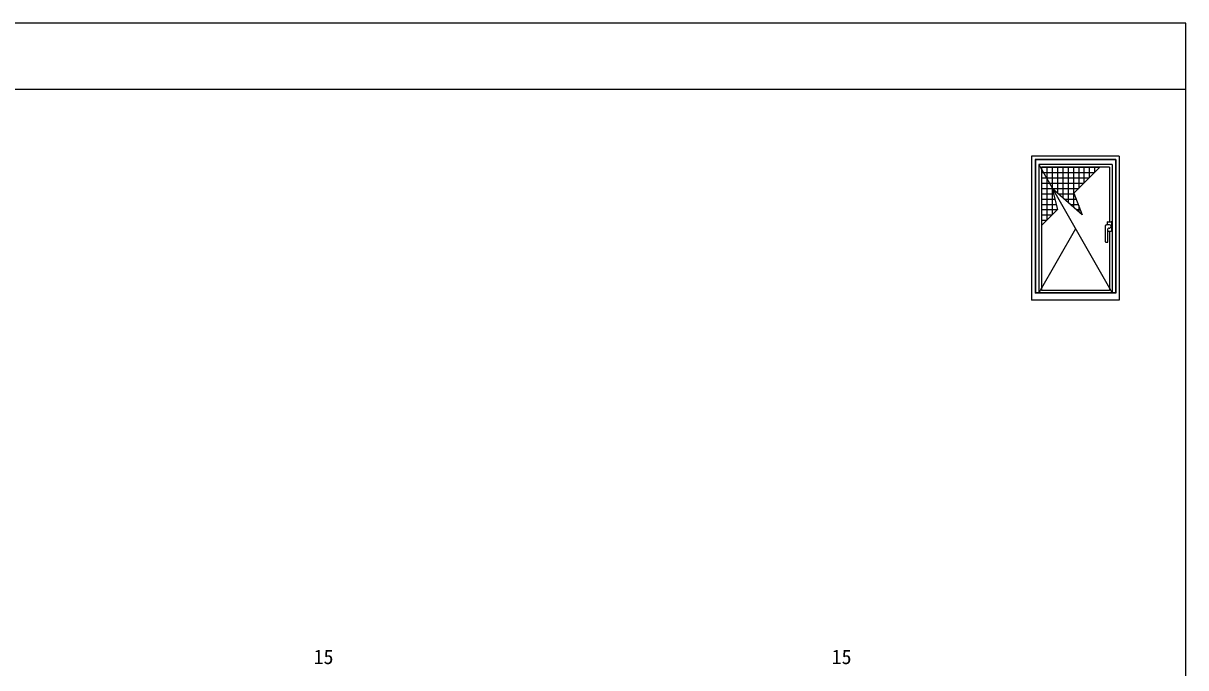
# Model space of a CAD drawing. Units: millimetres, scale not verified. Extents: x -437 to 438, y -344 to 341.
# Drawn here: x 0.6 to 438.2, y 63.5 to 306.2 of the extents above; entities that cross this region are included whole.
import ezdxf
from ezdxf.enums import TextEntityAlignment as Align

# ---------------------------------------------------------------- set-up
doc = ezdxf.new("R2010")
doc.units = ezdxf.units.MM
doc.header["$LTSCALE"] = 2
for name, color, linetype in [('0-5_YKK_A1', 4, 'Continuous'), ('0-6_YKK_D', 6, 'Continuous'), ('0-7_YKK_ZWAK', 7, 'Continuous')]:
    doc.layers.add(name, color=color, linetype=linetype)
doc.styles.add('ＭＳ ゴシック', font='')
doc.styles.get('ＭＳ ゴシック').set_extended_font_data('MS Gothic')

msp = doc.modelspace()

# ---------------------------------------------------------------- linework, layer by layer
at = {"layer": '0-5_YKK_A1'}
for p, q in [((380.2, 256.2), (380.2, 201.95)), ((413.2, 256.2), (380.2, 256.2)), ((381.55, 254.85), (381.55, 204.55)), ((411.85, 254.85), (381.55, 254.85)), ((381.7, 254.7), (381.7, 204.7)), ((411.7, 254.7), (381.7, 254.7)), ((411.7, 254.7), (411.7, 204.7)), ((411.85, 254.85), (411.85, 204.55)), ((413.2, 256.2), (413.2, 201.95)), ((382.95, 252.95), (382.95, 204.7)), ((410.45, 252.95), (382.95, 252.95)), ((382.95, 252.95), (410.45, 204.7)), ((383.9, 252), (405.9, 252)), ((383.9, 252), (383.9, 205.6)), ((409.5, 252), (383.9, 252)), ((383.9, 252), (383.9, 230)), ((383.9, 250), (403.9, 250)), ((385.9, 252), (385.9, 232)), ((387.9, 252), (387.9, 234)), ((389.9, 252), (389.9, 242.247)), ((391.9, 252), (391.9, 240.495)), ((393.9, 252), (393.9, 238.742)), ((395.9, 252), (395.9, 236.99)), ((405.9, 252), (396.07, 242.17)), ((397.9, 252), (397.9, 244)), ((399.9, 252), (399.9, 246)), ((401.9, 252), (401.9, 248)), ((403.9, 252), (403.9, 250)), ((409.5, 252), (409.5, 231.45)), ((410.45, 252.95), (410.45, 204.7)), ((383.9, 248), (401.9, 248)), ((383.9, 246), (399.9, 246)), ((383.9, 244), (397.9, 244)), ((383.9, 242), (388.4, 242)), ((390.182, 242), (396.137, 242)), ((383.751, 238), (389.4, 238)), ((383.9, 240), (388.9, 240)), ((392.465, 240), (396.924, 240)), ((394.747, 238), (397.71, 238)), ((397.9, 237.518), (397.9, 235.237)), ((389.9, 236), (383.9, 230)), ((383.9, 236), (389.9, 236)), ((383.9, 234), (387.9, 234)), ((383.9, 232), (385.9, 232)), ((397.029, 236), (398.497, 236)), ((399.312, 234), (399.284, 234)), ((396.7, 228.825), (382.95, 204.7)), ((408, 223.825), (408, 230.07)), ((408.8, 230.266), (408.8, 231.4)), ((408.85, 231.45), (410.15, 231.45)), ((408.9, 223.825), (408.9, 228.784)), ((408.9, 227.95), (410.15, 227.95)), ((409.481, 230.3), (409.464, 230.299)), ((409.489, 230.3), (409.5, 230.3)), ((409.5, 227.95), (409.5, 205.6)), ((410.2, 231.4), (410.2, 228)), ((408.125, 223.7), (408.775, 223.7)), ((413.2, 201.95), (380.2, 201.95)), ((411.85, 204.55), (381.55, 204.55)), ((411.7, 204.7), (381.7, 204.7)), ((409.5, 205.6), (383.9, 205.6))]:
    msp.add_line(p, q, dxfattribs=at)
msp.add_lwpolyline([(396.07, 242.17), (399.27, 234.037), (387.9, 244), (389.9, 236)], dxfattribs=at)
for centre, radius, start, end in [((408.05, 230.07), 0.05, 116.62244, 180), ((408.85, 231.4), 0.05, 90, 180), ((409.125, 228.784), 0.225, 90.72848, 180), ((409.43, 229.562), 0.55, 270.46226, 321.64393), ((409.5, 229.7), 0.6, 306.98508, 90), ((410.15, 231.4), 0.05, 0, 90), ((410.15, 228), 0.05, 270, 0), ((408.125, 223.825), 0.125, 180, 270), ((408.775, 223.825), 0.125, 270, 0)]:
    msp.add_arc(centre, radius, start, end, dxfattribs=at)
for centre, major_axis, ratio, start_param, end_param in [((409.892, 229.974), (2, 0), 0.19438, 2.5189083, 2.7716571), ((408.877, 230.116), (0.75, 0), 0.19438, 1.9390703, 2.5189083), ((410.335, 229.382), (4.8, 0), 0.19438, 1.7533024, 1.9390703), ((409.985, 228.489), (6, 0), 0.087489, 1.6627548, 1.7151206), ((410.335, 229.382), (4.8, 0), 0.19438, 1.7480495, 1.7496563)]:
    msp.add_ellipse(centre, major_axis=major_axis, ratio=ratio, start_param=start_param, end_param=end_param, dxfattribs=at)
at = {"layer": '0-7_YKK_ZWAK'}
for p, q in [((438.2, 306.2), (-436.8, 306.2)), ((438.2, 281.2), (-436.8, 281.2))]:
    msp.add_line(p, q, dxfattribs=at)
msp.add_lwpolyline([(-436.8, -343.8), (438.2, -343.8), (438.2, 306.2)], dxfattribs=at)

# ---------------------------------------------------------------- texts
at = {"layer": '0-6_YKK_D', "style": 'ＭＳ ゴシック'}
for p in [(109.914, 63.197), (304.914, 63.197)]:
    msp.add_text('15', height=5.499, dxfattribs=at).set_placement(p, align=Align.BOTTOM_LEFT)

doc.saveas('drawing.dxf')
